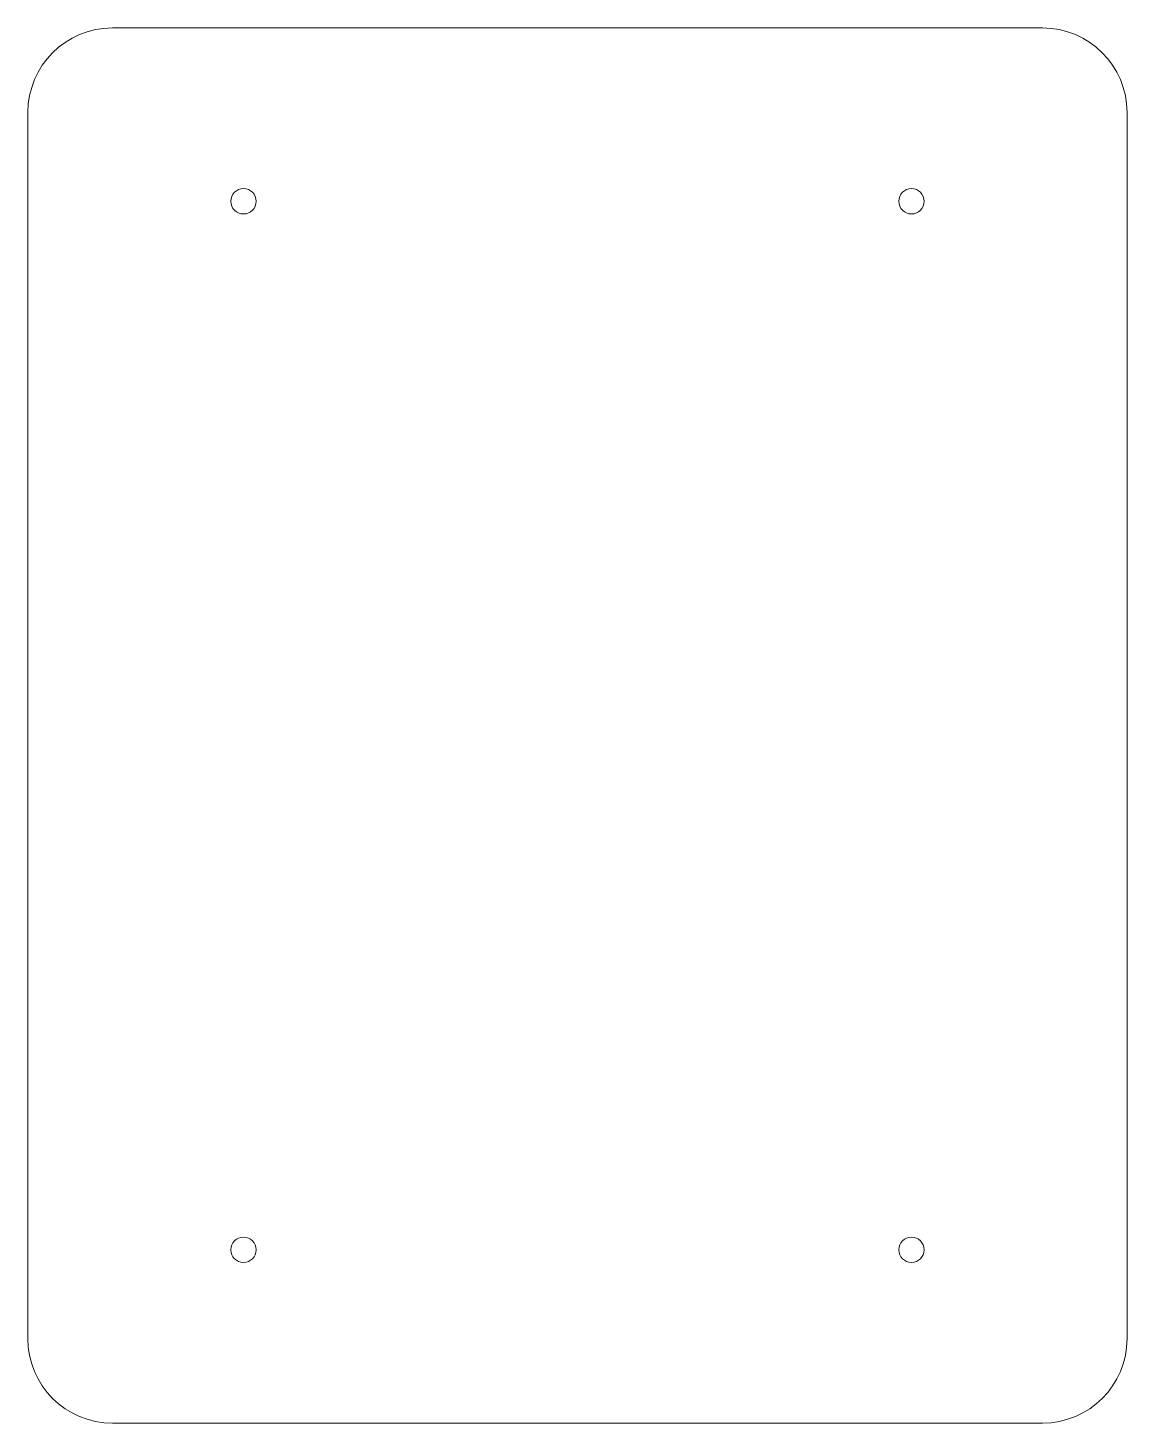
# Model space of a CAD drawing. Header units: millimetres. Extents: x -59 to 71, y -129 to 36.
import ezdxf

# ---------------------------------------------------------------- set-up
doc = ezdxf.new("R2010")
doc.units = ezdxf.units.MM

msp = doc.modelspace()

# ---------------------------------------------------------------- linework, layer by layer
at = {"color": 7, "linetype": 'Continuous', "lineweight": 15}
for p, q in [((-49.22, 36.39), (60.78, 36.39)), ((-59.22, -118.61), (-59.22, 26.39)), ((70.78, 26.39), (70.78, -118.61)), ((60.78, -128.61), (-49.22, -128.61))]:
    msp.add_line(p, q, dxfattribs=at)
for centre in [(-33.72, 15.89), (45.28, 15.89), (-33.72, -108.11), (45.28, -108.11)]:
    msp.add_circle(centre, 1.5, dxfattribs=at)
for centre, start, end in [((-49.22, 26.39), 90, 180), ((60.78, 26.39), 0, 90), ((-49.22, -118.61), 180, 270), ((60.78, -118.61), 270, 0)]:
    msp.add_arc(centre, 10, start, end, dxfattribs=at)

doc.saveas('drawing.dxf')
